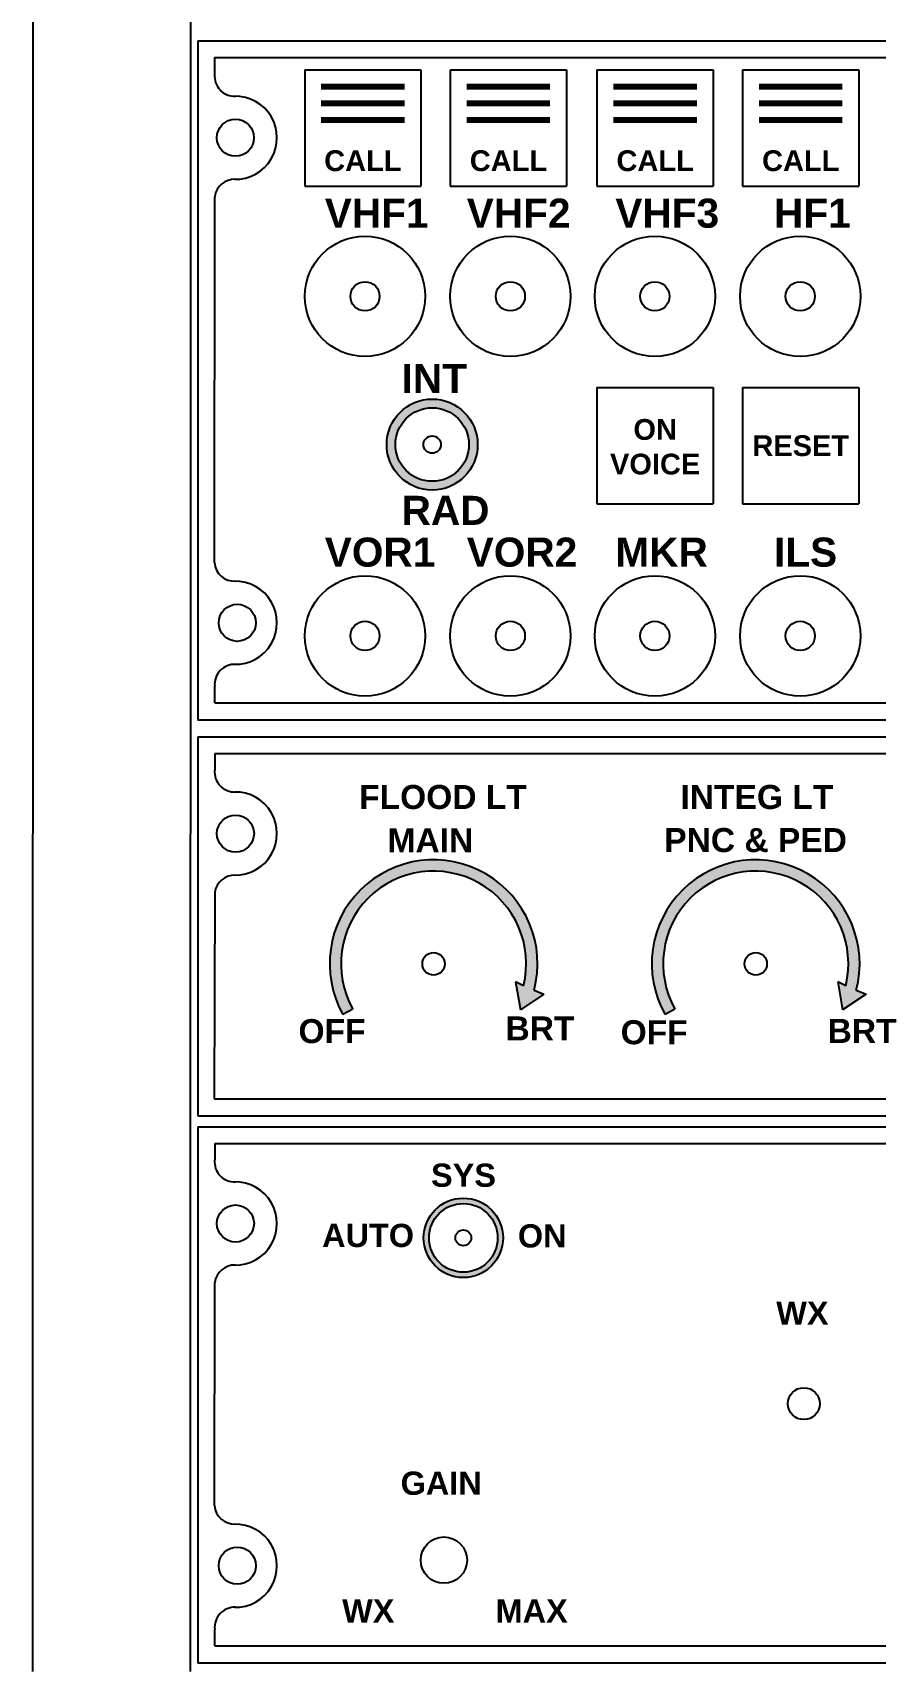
# Model space of a CAD drawing. Header units: millimetres. Extents: x -710 to 7903, y -55 to 3601.
# Drawn here: x 2244.1 to 2345.5, y 230.7 to 427.3 of the extents above; entities that cross this region are included whole.
import ezdxf

# ---------------------------------------------------------------- set-up
doc = ezdxf.new("R2010")
doc.units = ezdxf.units.MM
doc.styles.get("Standard").update_dxf_attribs({"font": 'sanss___.ttf'})

msp = doc.modelspace()

# ---------------------------------------------------------------- hatches: boundary and pattern name
h = msp.add_hatch(color=1)
edge = h.paths.add_edge_path()
edge.add_arc((2292.141800440029, 377.8014438721506), 5.472625898888177, 0, 360)
edge = h.paths.add_edge_path(flags=16)
edge.add_arc((2292.141800440029, 377.8014438721506), 4.422987068652411, 0, 360)
edge = h.paths.add_edge_path()
edge.add_arc((2295.892261694734, 282.368781634061), 4.775844728097355, 0, 360)
edge = h.paths.add_edge_path(flags=16)
edge.add_arc((2295.892261694734, 282.368781634061), 4.131377764912311, 0, 360)
edge = h.paths.add_edge_path()
edge.add_line((2321.366059419173, 309.8862168593105), (2320.176356577943, 309.2188205028332))
edge.add_arc((2331.087833814001, 315.3399121727518), 12.51111900289339, -14.779877874104216, 209.2914383539405, ccw=False)
edge.add_line((2343.184997933549, 312.14824819149), (2344.363511076254, 311.7007075989864))
edge.add_line((2344.363511076254, 311.7007075989864), (2341.545250953717, 309.8109775186438))
edge.add_line((2341.545250953717, 309.8109775186438), (2340.957263082082, 313.1528243370432))
edge.add_line((2340.957263082082, 313.1528243370432), (2341.917090849788, 312.6973978381348))
edge.add_arc((2331.087833814001, 315.3399121727518), 11.1470036312808, 346.2868861903746, 569.2914383539405)
edge = h.paths.add_edge_path()
edge.add_line((2302.183811590844, 313.1528243370431), (2302.771799462479, 309.8109775186438))
edge.add_line((2302.771799462479, 309.8109775186438), (2305.590059585016, 311.7007075989864))
edge.add_line((2305.590059585016, 311.7007075989864), (2304.411546442312, 312.14824819149))
edge.add_arc((2292.314382322763, 315.3399121727517), 12.51111900289339, 345.2201221258958, 569.2914383539405)
edge.add_line((2281.402905086705, 309.2188205028331), (2282.592607927936, 309.8862168593104))
edge.add_arc((2292.314382322763, 315.3399121727517), 11.1470036312808, -13.713113809625327, 209.2914383539405, ccw=False)
edge.add_line((2303.14363935855, 312.6973978381347), (2302.183811590844, 313.1528243370431))
h.paths.add_polyline_path([(2426.919388629725, 177.3608757041231), (2426.919388629725, 178.5286299224134), (2423.599455671284, 178.5286299224135), (2423.599455671284, 190.8106682330597), (2425.848055378036, 190.8106682330596), (2425.848055378036, 191.9784224513498), (2423.599455671284, 191.9784224513498), (2423.599455671284, 204.2858621887706), (2426.729479365654, 204.2858621887706), (2426.729479365654, 214.0801936193507), (2427.445310353165, 214.0801936193507), (2426.145602256508, 216.4035973081075), (2424.845894159852, 214.0801936193507), (2425.561725147363, 214.0801936193507), (2425.561725147363, 205.4536164070607), (2422.431701452994, 205.4536164070607), (2422.431701452994, 150.576070876305), (2426.919388629725, 150.576070876305), (2426.919388629725, 151.7438250945953), (2423.599455671284, 151.7438250945953), (2423.599455671284, 163.9858301524024), (2425.848055378036, 163.9858301524024), (2425.848055378036, 165.1535843706927), (2423.599455671284, 165.1535843706927), (2423.599455671284, 177.3608757041231)])
h.paths.add_polyline_path([(2446.010269274663, 216.4035973081075), (2447.309977371319, 214.0801936193507), (2446.594146383808, 214.0801936193507), (2446.594146383808, 205.4536164070607), (2449.724170078178, 205.4536164070607), (2449.724170078178, 150.576070876305), (2445.236482901446, 150.576070876305), (2445.236482901447, 151.7438250945953), (2448.556415859887, 151.7438250945953), (2448.556415859887, 163.9858301524024), (2446.307816153136, 163.9858301524024), (2446.307816153136, 165.1535843706927), (2448.556415859887, 165.1535843706927), (2448.556415859887, 177.3608757041231), (2445.236482901446, 177.3608757041231), (2445.236482901446, 178.5286299224134), (2448.556415859887, 178.5286299224135), (2448.556415859887, 190.8106682330597), (2446.307816153136, 190.8106682330596), (2446.307816153136, 191.9784224513498), (2448.556415859887, 191.9784224513498), (2448.556415859887, 204.2858621887706), (2445.426392165518, 204.2858621887706), (2445.426392165518, 214.0801936193507), (2444.710561178007, 214.0801936193507)])

# ---------------------------------------------------------------- linework, layer by layer
at = {"color": 5}
for p, q in [((2244.058784059862, 230.2193822245867), (2244.161900914016, 741.8096475991115)), ((2263.05878444582, 230.219382224587), (2263.161901137465, 741.8088413534964)), ((2263.946462666307, 426.3584003640278), (2408.95226987068, 426.3584003640278)), ((2263.952269870789, 426.3584003640278), (2263.952269870789, 344.6522402094524)), ((2265.962814835607, 424.3584003640278), (2265.962814835607, 422.3584003640278)), ((2265.962814835607, 424.3584003640278), (2406.941724905797, 424.3584003640843)), ((2276.797252248368, 422.8787175006842), (2290.797252248368, 422.8787175006842)), ((2276.797252248368, 422.8787175006842), (2276.797252248368, 408.8787175006842)), ((2290.797252248368, 422.8787175006842), (2290.797252248368, 408.8787175006843)), ((2294.323411096115, 422.8787175006842), (2294.323411096115, 408.8787175006842)), ((2294.323411096115, 422.8787175006842), (2308.323411096115, 422.8787175006842)), ((2308.323411096115, 422.8787175006842), (2308.323411096115, 408.8787175006843)), ((2311.977498999397, 422.8787175006842), (2311.977498999397, 408.8787175006842)), ((2311.977498999397, 422.8787175006842), (2325.977498999397, 422.8787175006842)), ((2325.977498999397, 422.8787175006842), (2325.977498999397, 408.8787175006843)), ((2329.503659369149, 422.8787175006842), (2329.503659369149, 408.8787175006842)), ((2329.503659369149, 422.8787175006842), (2343.503659369149, 422.8787175006842)), ((2343.503659369149, 422.8787175006842), (2343.503659369149, 408.8787175006843)), ((2265.955102156012, 363.5579760190859), (2265.973328294725, 407.6207317876185)), ((2276.797252248368, 408.8787175006842), (2290.797252248368, 408.8787175006842)), ((2294.323411096115, 408.8787175006842), (2308.323411096115, 408.8787175006842)), ((2311.977498999397, 408.8787175006842), (2325.977498999397, 408.8787175006842)), ((2329.503659369149, 408.8787175006842), (2343.503659369149, 408.8787175006842)), ((2311.977498999397, 384.6533192701646), (2325.977498999397, 384.6533192701646)), ((2311.977498999397, 384.6533192701646), (2311.977498999397, 370.6533192701646)), ((2325.977498999397, 384.6533192701646), (2325.977498999397, 370.6533192701646)), ((2329.503659369149, 384.6533192701646), (2343.503659369149, 384.6533192701646)), ((2329.503659369149, 384.6533192701646), (2329.503659369149, 370.6533192701646)), ((2343.503659369149, 384.6533192701646), (2343.503659369149, 370.6533192701646)), ((2311.977498999397, 370.6533192701646), (2325.977498999397, 370.6533192701646)), ((2329.503659369149, 370.6533192701646), (2343.503659369149, 370.6533192701646)), ((2265.965456643733, 346.7183060699472), (2265.965456643733, 348.7183060699472)), ((2265.965456643733, 346.7183060699472), (2406.939083097717, 346.7183060700036)), ((2408.952269870671, 344.6522402094525), (2263.952269870789, 344.6522402094524)), ((2263.952269870789, 342.6477332950619), (2408.952269870671, 342.6477332950619)), ((2263.952269870789, 342.6477332950619), (2263.952269870788, 297.0183626656912)), ((2265.965718437843, 340.6477332950619), (2265.965718437843, 338.6477332950619)), ((2265.965718437843, 340.6477332950619), (2406.944628508033, 340.6477332951184)), ((2265.976231896961, 323.9100647186526), (2265.898631312598, 299.084428526186)), ((2265.898631312598, 299.084428526186), (2406.939083097714, 299.0844285262424)), ((2408.952269870665, 297.0183626656913), (2263.952269870789, 297.0183626656913)), ((2263.952269870789, 295.7383372759025), (2408.952269870665, 295.7383372759025)), ((2263.952269870788, 295.7383372759024), (2263.952269870789, 231.219382224587)), ((2265.96571843784, 293.7383372759024), (2265.96571843784, 291.7383372759024)), ((2265.96571843784, 293.7383372759024), (2406.944628508031, 293.738337275959)), ((2265.951410818757, 250.1704345726877), (2265.976231896958, 277.0006686994931)), ((2265.965456643726, 233.2854480850818), (2265.965456643726, 235.2854480850818)), ((2265.965456643726, 233.2854480850818), (2406.93908309771, 233.2854480851382)), ((2408.952269870657, 231.219382224587), (2263.952269870789, 231.219382224587))]:
    msp.add_line(p, q, dxfattribs=at)
at = {"color": 1, "lineweight": 80}
for p, q in [((2278.797252248368, 420.8787175006842), (2288.797252248368, 420.8787175006842)), ((2296.323411096115, 420.8787175006842), (2306.323411096116, 420.8787175006842)), ((2313.977498999397, 420.8787175006843), (2323.977498999397, 420.8787175006842)), ((2331.503659369149, 420.8787175006843), (2341.503659369148, 420.8787175006843)), ((2278.797252248368, 418.8787175006842), (2288.797252248368, 418.8787175006842)), ((2296.323411096115, 418.8787175006842), (2306.323411096116, 418.8787175006842)), ((2313.977498999397, 418.8787175006842), (2323.977498999397, 418.8787175006842)), ((2331.503659369149, 418.8787175006843), (2341.503659369148, 418.8787175006843)), ((2278.797252248368, 416.8787175006842), (2288.797252248368, 416.8787175006842)), ((2296.323411096115, 416.8787175006841), (2306.323411096116, 416.8787175006841)), ((2313.977498999397, 416.8787175006842), (2323.977498999397, 416.8787175006842)), ((2331.503659369149, 416.8787175006842), (2341.503659369148, 416.8787175006842))]:
    msp.add_line(p, q, dxfattribs=at)
at = {"color": 1}
for p, q in [((2303.14363935855, 312.6973978381347), (2302.183811590844, 313.1528243370431)), ((2302.183811590844, 313.1528243370431), (2302.771799462479, 309.8109775186438)), ((2341.917090849788, 312.6973978381348), (2340.957263082082, 313.1528243370432)), ((2340.957263082082, 313.1528243370432), (2341.545250953717, 309.8109775186438)), ((2305.590059585016, 311.7007075989864), (2302.771799462479, 309.8109775186438)), ((2304.411546442312, 312.14824819149), (2305.590059585016, 311.7007075989864)), ((2344.363511076254, 311.7007075989864), (2341.545250953717, 309.8109775186438)), ((2343.184997933549, 312.14824819149), (2344.363511076254, 311.7007075989864)), ((2282.592607927936, 309.8862168593104), (2281.402905086705, 309.2188205028331)), ((2321.366059419173, 309.8862168593105), (2320.176356577943, 309.2188205028332))]:
    msp.add_line(p, q, dxfattribs=at)
for centre in [(2268.462814835607, 414.7141556330026), (2268.682383924569, 356.3625845075402), (2268.465718437843, 331.0034885640367), (2268.46571843784, 284.0940925448772), (2268.682383924563, 242.9297265226748)]:
    msp.add_circle(centre, 2.232332985104004)
at = {"color": 5}
for centre, radius in [((2284.059562543606, 395.6336523352361), 7.239704235280669), ((2301.553585785504, 395.6336523352361), 7.239704235280669), ((2318.947048252677, 395.6336523352361), 7.239704235280669), ((2336.441073016578, 395.6336523352361), 7.239704235280669), ((2284.059562543606, 395.6336523352361), 1.758748234435541), ((2301.553585785504, 395.6336523352361), 1.758748234435541), ((2318.947048252677, 395.6336523352361), 1.758748234435541), ((2336.441073016578, 395.6336523352361), 1.758748234435541), ((2292.141800440029, 377.8014438721506), 1.0469142250479), ((2284.059562543606, 354.7817848316346), 7.239704235280669), ((2301.553585785504, 354.7817848316346), 7.239704235280669), ((2318.947048252677, 354.7817848316346), 7.239704235280669), ((2336.441073016578, 354.7817848316346), 7.239704235280669), ((2284.059562543606, 354.7817848316346), 1.758748234435541), ((2301.553585785504, 354.7817848316346), 1.758748234435541), ((2318.947048252677, 354.7817848316346), 1.758748234435541), ((2336.441073016578, 354.7817848316346), 1.758748234435541), ((2292.314382322763, 315.3399121727517), 1.352563458686242), ((2331.087833814001, 315.3399121727518), 1.352563458686242), ((2295.892261694734, 282.368781634061), 0.9582671688013326), ((2336.87335352247, 262.4204239482935), 1.918607170369691), ((2293.551274951944, 243.5973342590357), 2.785654214917323)]:
    msp.add_circle(centre, radius, dxfattribs=at)
at = {"color": 1}
for centre, radius in [((2292.141800440029, 377.8014438721506), 5.472625898888177), ((2292.141800440029, 377.8014438721506), 4.422987068652411), ((2295.892261694734, 282.368781634061), 4.775844728097355), ((2295.892261694734, 282.368781634061), 4.131377764912311)]:
    msp.add_circle(centre, radius, dxfattribs=at)
at = {"color": 5}
for centre, radius, start, end in [((2268.368377607358, 422.1288043049806), 2.416494692558771, 174.5479879583645, 272.2397040119052), ((2268.462814835607, 414.7141556330026), 5, 268.540574937032, 91.45942506296798), ((2268.368377607358, 407.2995069610245), 2.416494692558771, 87.76029598809475, 172.3610567191907), ((2268.361667312044, 363.7768155697565), 2.416494692558771, 184.1178242002659, 272.4616319438587), ((2268.465456643733, 356.3625508009724), 5, 268.540574937032, 91.45942506296798), ((2268.371019415484, 348.9479021289944), 2.416494692558771, 87.76029598809475, 185.4520120416355), ((2268.368377607358, 338.4181372360148), 2.416494692558771, 174.5479879583645, 272.2397040119052), ((2268.465718437843, 331.0034885640367), 5, 268.540574937032, 91.45942506296798), ((2268.371281209594, 323.5888398920586), 2.416494692558771, 87.76029598809475, 172.3610567191907), ((2268.368377607355, 291.5087412168554), 2.416494692558771, 174.5479879583645, 272.2397040119052), ((2268.46571843784, 284.0940925448772), 5, 268.540574937032, 91.45942506296798), ((2268.371281209591, 276.6794438728992), 2.416494692558771, 87.76029598809475, 172.3610567191907), ((2268.361667312037, 250.343957584891), 2.416494692558771, 184.1178242002659, 272.4616319438587), ((2268.465456643726, 242.929692816107), 5, 268.540574937032, 91.45942506296798), ((2268.371019415477, 235.5150441441289), 2.416494692558771, 87.76029598809475, 185.4520120416355)]:
    msp.add_arc(centre, radius, start, end, dxfattribs=at)
at = {"color": 1}
for centre, radius, start in [((2292.314382322763, 315.3399121727517), 12.51111900289339, 345.2201221258958), ((2292.314382322763, 315.3399121727517), 11.1470036312808, 346.2868861903746), ((2331.087833814001, 315.3399121727518), 12.51111900289339, 345.2201221258958), ((2331.087833814001, 315.3399121727518), 11.1470036312808, 346.2868861903746)]:
    msp.add_arc(centre, radius, start, 209.2914383539405, dxfattribs=at)

# ---------------------------------------------------------------- texts
for s, insert, char_height, width, attachment_point in [('{\\fSansSerif|b1|i0|c2|p2;CALL}', (2283.797252248368, 411.93385927477), 2.5, 10, 5), ('{\\fSansSerif|b1|i0|c2|p2;CALL}', (2301.323411096115, 411.93385927477), 2.5, 10, 5), ('{\\fSansSerif|b1|i0|c2|p2;CALL}', (2318.977500521402, 411.9338592747701), 2.5, 10, 5), ('{\\fSansSerif|b1|i0|c2|p2;CALL}', (2336.503659369149, 411.9338592747701), 2.5, 10, 5), ('{\\fSansSerif|b1|i0|c2|p2;VHF1}', (2279.215312088728, 407.3904530130386), 3.498156833227095, 14.82464171584445, 1), ('{\\fSansSerif|b1|i0|c2|p2;VHF2}', (2296.300862770859, 407.3904521219019), 3.498156833227095, 14.82462895412311, 1), ('{\\fSansSerif|b1|i0|c2|p2;VHF3}', (2314.190438275181, 407.3904530130386), 3.498156833227095, 14.82462895412311, 1), ('{\\fSansSerif|b1|i0|c2|p2;HF1}', (2333.286054817801, 407.3904530130386), 3.498156833227095, 14.82462895412311, 1), ('{\\fSansSerif|b1|i0|c2|p2;INT}', (2288.461610480965, 387.5038837952352), 3.498156833227095, 14.82462895412311, 1), ('{\\fSansSerif|b1|i0|c2|p2;ON\\PVOICE}', (2318.977498999397, 377.5206049783093), 2.5, 10, 5), ('{\\fSansSerif|b1|i0|c2|p2;RESET}', (2336.503659369149, 377.6533192701646), 2.5, 10, 5), ('{\\fSansSerif|b1|i0|c2|p2;RAD}', (2288.461610480965, 371.6348031732805), 3.498156833227095, 14.82462895412311, 1), ('{\\fSansSerif|b1|i0|c2|p2;VOR1}', (2279.215312088728, 366.6129422056858), 3.498156833227095, 14.82462895412311, 1), ('{\\fSansSerif|b1|i0|c2|p2;VOR2}', (2296.300862770859, 366.6129413145492), 3.498156833227095, 14.82462895412311, 1), ('{\\fSansSerif|b1|i0|c2|p2;MKR}', (2314.190438275181, 366.6129422056858), 3.498156833227095, 14.82462895412311, 1), ('{\\fSansSerif|b1|i0|c2|p2;ILS}', (2333.286054817801, 366.6129422056858), 3.498156833227095, 14.82462895412311, 1), ('{\\fSansSerif|b1|i0|c2|p2;FLOOD LT}', (2283.350324366304, 336.851933260309), 2.890874125874126, 20.99588272699322, 1), ('{\\fSansSerif|b1|i0|c2|p2;INTEG LT}', (2322.02772205677, 336.851933260309), 2.890874125874126, 27.65667132867133, 1), ('{\\fSansSerif|b1|i0|c2|p2;MAIN}', (2286.768581207725, 331.6422469428581), 2.890909758965035, 12.8379003615354, 1), ('{\\fSansSerif|b1|i0|c2|p2;PNC & PED}', (2320.072395835061, 331.6698443853817), 2.890909758965035, 22.23888030387977, 1), ('{\\fSansSerif|b1|i0|c2|p2;BRT}', (2300.967642791612, 309.0066969604132), 2.890909758965035, 10.03090483402531, 1), ('{\\fSansSerif|b1|i0|c2|p2;OFF}', (2276.052171387655, 308.6833319255953), 2.890909758965035, 11.00163634267375, 1), ('{\\fSansSerif|b1|i0|c2|p2;OFF}', (2314.825622878893, 308.5492472598453), 2.890909758965035, 11.00163634267375, 1), ('{\\fSansSerif|b1|i0|c2|p2;BRT}', (2339.74109428285, 308.710929368119), 2.890909758965035, 10.03090483402531, 1), ('{\\fSansSerif|b1|i0|c2|p2;SYS}', (2292.008321165226, 291.3030831971873), 2.794859078386545, 14.3932, 1), ('{\\fSansSerif|b1|i0|c2|p2;AUTO}', (2278.89748963185, 284.0588869745279), 2.794859078386545, 15.4121745273019, 1), ('{\\fSansSerif|b1|i0|c2|p2;ON}', (2302.458715918892, 284.0039303527569), 2.794859078386545, 7.3877, 1), ('{\\fSansSerif|b1|i0|c2|p2;WX}', (2333.553475210964, 274.7117848528076), 2.8, 7.3877, 1), ('{\\fSansSerif|b1|i0|c2|p2;GAIN}', (2288.345750390858, 254.2532577992886), 2.794859078386545, 18.5992, 1), ('{\\fSansSerif|b1|i0|c2|p2;WX}', (2281.307752460802, 238.8782718570193), 2.794859078386545, 7.022280971109814, 1), ('{\\fSansSerif|b1|i0|c2|p2;MAX}', (2299.781979064975, 238.8782718570193), 2.794859078386545, 7.0223, 1)]:
    msp.add_mtext(s, dxfattribs=dict(at, insert=insert, char_height=char_height, width=width, attachment_point=attachment_point))

doc.saveas('drawing.dxf')
